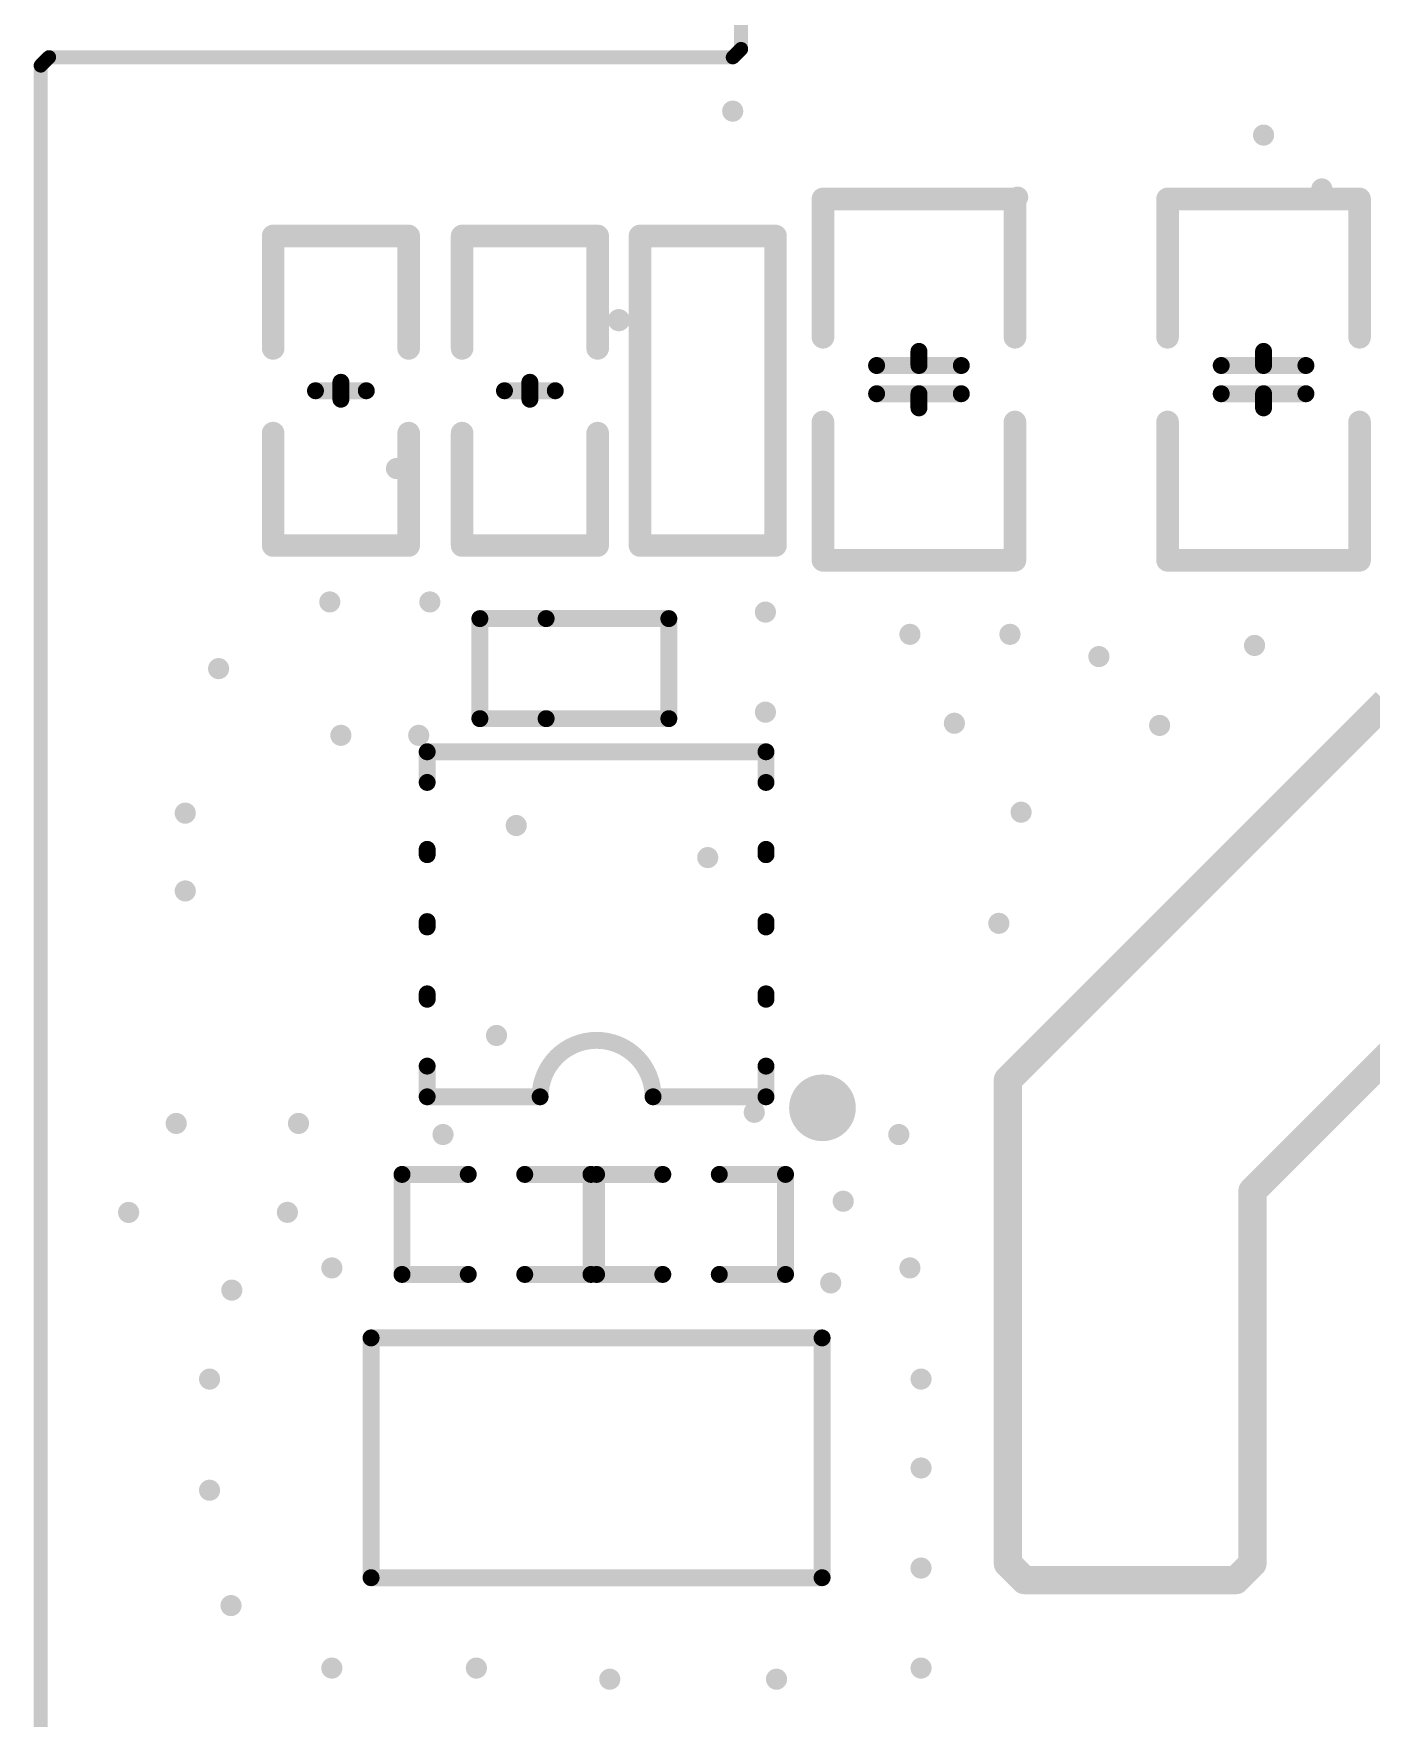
# Model space of a CAD drawing. Header units: millimetres. Extents: x 0 to 138, y -1 to 106.
# Drawn here: x -0.06 to 11.97, y 38.26 to 53.41 of the extents above; entities that cross this region are included whole.
import ezdxf

# ---------------------------------------------------------------- set-up
doc = ezdxf.new("R2010")
doc.units = ezdxf.units.MM
for name, color, linetype in [('KeepOutLayer', 6, 'Continuous'), ('TopOverlay', 2, 'Continuous'), ('ViaHoleLayer', 16, 'Continuous')]:
    doc.layers.add(name, color=color, linetype=linetype)

# ---------------------------------------------------------------- blocks, each defined once
blk = doc.blocks.new('R0402_2')
at = {"layer": 'TopOverlay', "const_width": 0.1524}
for points in [[(-0.84987638, 0.4499584599999999), (-0.25395682, 0.4499584599999999)], [(-0.84987638, -0.44987718), (-0.84987638, 0.4499584599999999)], [(-0.25395682, 0.4499584599999999), (0.84996274, 0.4499584599999999)], [(0.84996274, -0.45003974), (0.84996274, 0.4499584599999999)], [(-0.84987638, -0.44987718), (-0.25395682, -0.44987718)], [(-0.84987638, -0.44987718), (-0.84971382, -0.45003974)], [(-0.25395682, -0.44987718), (0.84996274, -0.44987718)]]:
    blk.add_lwpolyline(points, dxfattribs=at)
at = {"layer": 'TopOverlay', "const_width": 0.0762}
for points in [[(-0.88797638, 0.4499584599999999, 1), (-0.81177638, 0.4499584599999999, 1)], [(-0.88797638, 0.4499584599999999, 1), (-0.81177638, 0.4499584599999999, 1)], [(-0.29205682, 0.4499584599999999, 1), (-0.21585682, 0.4499584599999999, 1)], [(-0.29205682, 0.4499584599999999, 1), (-0.21585682, 0.4499584599999999, 1)], [(0.81186274, 0.4499584599999999, 1), (0.8880627399999999, 0.4499584599999999, 1)], [(0.81186274, 0.4499584599999999, 1), (0.8880627399999999, 0.4499584599999999, 1)], [(-0.88797638, -0.44987718, 1), (-0.81177638, -0.44987718, 1)], [(-0.88797638, -0.44987718, 1), (-0.81177638, -0.44987718, 1)], [(-0.88797638, -0.44987718, 1), (-0.81177638, -0.44987718, 1)], [(-0.88781382, -0.45003974, 1), (-0.8116138199999999, -0.45003974, 1)], [(-0.29205682, -0.44987718, 1), (-0.21585682, -0.44987718, 1)], [(-0.29205682, -0.44987718, 1), (-0.21585682, -0.44987718, 1)], [(0.81186274, -0.44987718, 1), (0.8880627399999999, -0.44987718, 1)], [(0.81186274, -0.45003974, 1), (0.8880627399999999, -0.45003974, 1)]]:
    blk.add_lwpolyline(points, format="xyb", close=True, dxfattribs=at)
blk = doc.blocks.new('C0603_10')
at = {"layer": 'TopOverlay'}
for points, const_width in [([(-1.39248134, 0.6096), (-0.3809999999999999, 0.6096)], 0.2032), ([(-1.39248134, 0.6096), (-1.39248134, -0.6096)], 0.2032), ([(0.3809999999999999, 0.6096), (1.39248134, 0.6096)], 0.2032), ([(1.39248134, 0.6096), (1.39248134, -0.6096)], 0.2032), ([(0, 0.2286), (0, -0.2286)], 0.1524), ([(-0.0762, 0), (0, 0)], 0.1524), ([(0, 0), (0.0762, 0)], 0.1524), ([(-1.39248134, -0.6096), (-0.3809999999999999, -0.6096)], 0.2032), ([(0.3809999999999999, -0.6096), (1.39248134, -0.6096)], 0.2032)]:
    blk.add_lwpolyline(points, dxfattribs=dict(at, const_width=const_width))
for points, const_width in [([(-1.44328134, 0.6096, 1), (-1.34168134, 0.6096, 1)], 0.1016), ([(-1.44328134, 0.6096, 1), (-1.34168134, 0.6096, 1)], 0.1016), ([(-0.4318, 0.6096, 1), (-0.3302, 0.6096, 1)], 0.1016), ([(0.3302, 0.6096, 1), (0.4318, 0.6096, 1)], 0.1016), ([(1.34168134, 0.6096, 1), (1.44328134, 0.6096, 1)], 0.1016), ([(1.34168134, 0.6096, 1), (1.44328134, 0.6096, 1)], 0.1016), ([(-0.0381, 0.2286, 1), (0.0381, 0.2286, 1)], 0.0762), ([(-0.1143, 0, 1), (-0.0381, 0, 1)], 0.0762), ([(-0.0381, 0, 1), (0.0381, 0, 1)], 0.0762), ([(-0.0381, 0, 1), (0.0381, 0, 1)], 0.0762), ([(0.0381, 0, 1), (0.1143, 0, 1)], 0.0762), ([(-0.0381, -0.2286, 1), (0.0381, -0.2286, 1)], 0.0762), ([(-1.44328134, -0.6096, 1), (-1.34168134, -0.6096, 1)], 0.1016), ([(-1.44328134, -0.6096, 1), (-1.34168134, -0.6096, 1)], 0.1016), ([(-0.4318, -0.6096, 1), (-0.3302, -0.6096, 1)], 0.1016), ([(0.3302, -0.6096, 1), (0.4318, -0.6096, 1)], 0.1016), ([(1.34168134, -0.6096, 1), (1.44328134, -0.6096, 1)], 0.1016), ([(1.34168134, -0.6096, 1), (1.44328134, -0.6096, 1)], 0.1016)]:
    blk.add_lwpolyline(points, format="xyb", close=True, dxfattribs=dict(at, const_width=const_width))
blk = doc.blocks.new('CRYSTAL_SMD_L3_2_W1_5_2_29')
at = {"layer": 'TopOverlay', "const_width": 0.1524}
for points in [[(-2.028571, -1.078484), (-2.028571, 1.078738)], [(-2.028571, 1.078738), (2.0286218, 1.078738)], [(2.0286218, -1.078484), (2.0286218, 1.078738)], [(-2.028571, -1.078484), (2.0286218, -1.078484)]]:
    blk.add_lwpolyline(points, dxfattribs=at)
at = {"layer": 'TopOverlay', "const_width": 0.0762}
for points in [[(-2.066671, 1.078738, 1), (-1.990471, 1.078738, 1)], [(-2.066671, 1.078738, 1), (-1.990471, 1.078738, 1)], [(1.9905218, 1.078738, 1), (2.0667218, 1.078738, 1)], [(1.9905218, 1.078738, 1), (2.0667218, 1.078738, 1)], [(-2.066671, -1.078484, 1), (-1.990471, -1.078484, 1)], [(-2.066671, -1.078484, 1), (-1.990471, -1.078484, 1)], [(1.9905218, -1.078484, 1), (2.0667218, -1.078484, 1)], [(1.9905218, -1.078484, 1), (2.0667218, -1.078484, 1)]]:
    blk.add_lwpolyline(points, format="xyb", close=True, dxfattribs=at)
blk = doc.blocks.new('TSSOP_8_L3_0_W3_0_P0_65_LS4_9_BL_30')
at = {"layer": 'TopOverlay'}
for points, const_width in [([(-1.55194, 1.524), (-1.2758928, 1.524)], 0.1519936), ([(-1.55194, 1.524), (-1.55194, 0.508)], 0.1519936), ([(-0.6743191999999999, 1.524), (-0.6256528, 1.524)], 0.1519936), ([(-0.0240792, 1.524), (0.0243332, 1.524)], 0.1519936), ([(0.6259068, 1.524), (0.6741413999999999, 1.524)], 0.1519936), ([(1.2760706, 1.524), (1.55194, 1.524)], 0.1519936), ([(1.55194, 1.524), (1.55194, -1.524)], 0.1524), ([(-1.55194, -0.508), (-1.55194, -1.524)], 0.1519936), ([(-1.55194, -1.524), (-1.2758928, -1.524)], 0.1519936), ([(-0.6743191999999999, -1.524), (-0.6256528, -1.524)], 0.1519936), ([(-0.0240792, -1.524), (0.0243332, -1.524)], 0.1519936), ([(0.6259068, -1.524), (0.6743191999999999, -1.524)], 0.1519936), ([(1.2758928, -1.524), (1.55194, -1.524)], 0.1519936)]:
    blk.add_lwpolyline(points, dxfattribs=dict(at, const_width=const_width))
for points, const_width in [([(-1.5899384, 1.524, 1), (-1.5139416, 1.524, 1)], 0.0759968), ([(-1.5899384, 1.524, 1), (-1.5139416, 1.524, 1)], 0.0759968), ([(-1.3138912, 1.524, 1), (-1.2378944, 1.524, 1)], 0.0759968), ([(-0.7123176, 1.524, 1), (-0.6363208, 1.524, 1)], 0.0759968), ([(-0.6636511999999999, 1.524, 1), (-0.5876544, 1.524, 1)], 0.0759968), ([(-0.0620776, 1.524, 1), (0.0139192, 1.524, 1)], 0.0759968), ([(-0.0136652, 1.524, 1), (0.0623316, 1.524, 1)], 0.0759968), ([(0.5879084, 1.524, 1), (0.6639052, 1.524, 1)], 0.0759968), ([(0.636143, 1.524, 1), (0.7121398, 1.524, 1)], 0.0759968), ([(1.2380722, 1.524, 1), (1.314069, 1.524, 1)], 0.0759968), ([(1.51384, 1.524, 1), (1.59004, 1.524, 1)], 0.0762), ([(1.5139416, 1.524, 1), (1.5899384, 1.524, 1)], 0.0759968), ([(-1.5899384, 0.508, 1), (-1.5139416, 0.508, 1)], 0.0759968), ([(-1.5899384, 0.508, 1), (-1.5139416, 0.508, 1)], 0.0759968), ([(-1.5899384, -0.508, 1), (-1.5139416, -0.508, 1)], 0.0759968), ([(-1.5899384, -0.508, 1), (-1.5139416, -0.508, 1)], 0.0759968), ([(-1.5899384, -1.524, 1), (-1.5139416, -1.524, 1)], 0.0759968), ([(-1.5899384, -1.524, 1), (-1.5139416, -1.524, 1)], 0.0759968), ([(-1.3138912, -1.524, 1), (-1.2378944, -1.524, 1)], 0.0759968), ([(-0.7123176, -1.524, 1), (-0.6363208, -1.524, 1)], 0.0759968), ([(-0.6636511999999999, -1.524, 1), (-0.5876544, -1.524, 1)], 0.0759968), ([(-0.0620776, -1.524, 1), (0.0139192, -1.524, 1)], 0.0759968), ([(-0.0136652, -1.524, 1), (0.0623316, -1.524, 1)], 0.0759968), ([(0.5879084, -1.524, 1), (0.6639052, -1.524, 1)], 0.0759968), ([(0.6363208, -1.524, 1), (0.7123176, -1.524, 1)], 0.0759968), ([(1.2378944, -1.524, 1), (1.3138912, -1.524, 1)], 0.0759968), ([(1.51384, -1.524, 1), (1.59004, -1.524, 1)], 0.0762), ([(1.5139416, -1.524, 1), (1.5899384, -1.524, 1)], 0.0759968), ([(-1.500886, -2.032, 1), (-1.801114, -2.032, 1)], 0.2999994), ([(-1.87611258, -2.032, 1), (-1.72611542, -2.032, 1)], 0.1499997), ([(-1.57588458, -2.032, 1), (-1.42588742, -2.032, 1)], 0.1499997)]:
    blk.add_lwpolyline(points, format="xyb", close=True, dxfattribs=dict(at, const_width=const_width))
at = {"layer": 'TopOverlay', "const_width": 0.1519936}
blk.add_lwpolyline([(-1.55194, 0.508, -1), (-1.55194, -0.508)], format="xyb", dxfattribs=at)
blk = doc.blocks.new('C0402_35')
at = {"layer": 'TopOverlay', "const_width": 0.1524}
for points in [[(-0.84987638, 0.4499584599999999), (-0.84987638, -0.44987718)], [(-0.25395682, 0.4499584599999999), (-0.84987638, 0.4499584599999999)], [(0.84996274, 0.4499584599999999), (0.25404318, 0.4499584599999999)], [(0.84996274, 0.4499584599999999), (0.84996274, -0.45003974)], [(-0.84971382, -0.45003974), (-0.84987638, -0.44987718)], [(-0.25395682, -0.44987718), (-0.84987638, -0.44987718)], [(0.84996274, -0.44987718), (0.25404318, -0.44987718)]]:
    blk.add_lwpolyline(points, dxfattribs=at)
at = {"layer": 'TopOverlay', "const_width": 0.0762}
for points in [[(-0.88797638, 0.4499584599999999, 1), (-0.81177638, 0.4499584599999999, 1)], [(-0.88797638, 0.4499584599999999, 1), (-0.81177638, 0.4499584599999999, 1)], [(-0.29205682, 0.4499584599999999, 1), (-0.21585682, 0.4499584599999999, 1)], [(0.21594318, 0.4499584599999999, 1), (0.29214318, 0.4499584599999999, 1)], [(0.81186274, 0.4499584599999999, 1), (0.8880627399999999, 0.4499584599999999, 1)], [(0.81186274, 0.4499584599999999, 1), (0.8880627399999999, 0.4499584599999999, 1)], [(-0.88797638, -0.44987718, 1), (-0.81177638, -0.44987718, 1)], [(-0.88797638, -0.44987718, 1), (-0.81177638, -0.44987718, 1)], [(-0.88797638, -0.44987718, 1), (-0.81177638, -0.44987718, 1)], [(-0.88781382, -0.45003974, 1), (-0.8116138199999999, -0.45003974, 1)], [(-0.29205682, -0.44987718, 1), (-0.21585682, -0.44987718, 1)], [(0.21594318, -0.44987718, 1), (0.29214318, -0.44987718, 1)], [(0.81186274, -0.44987718, 1), (0.8880627399999999, -0.44987718, 1)], [(0.81186274, -0.45003974, 1), (0.8880627399999999, -0.45003974, 1)]]:
    blk.add_lwpolyline(points, format="xyb", close=True, dxfattribs=at)
blk = doc.blocks.new('C0402_36')
at = {"layer": 'TopOverlay', "const_width": 0.1524}
for points in [[(-0.84987638, -0.44987718), (-0.84987638, 0.4499584599999999)], [(-0.84987638, 0.4499584599999999), (-0.25395682, 0.4499584599999999)], [(0.25404318, 0.4499584599999999), (0.84996274, 0.4499584599999999)], [(0.84996274, -0.45003974), (0.84996274, 0.4499584599999999)], [(-0.84987638, -0.44987718), (-0.84971382, -0.45003974)], [(-0.84987638, -0.44987718), (-0.25395682, -0.44987718)], [(0.25404318, -0.44987718), (0.84996274, -0.44987718)]]:
    blk.add_lwpolyline(points, dxfattribs=at)
at = {"layer": 'TopOverlay', "const_width": 0.0762}
for points in [[(-0.88797638, 0.4499584599999999, 1), (-0.81177638, 0.4499584599999999, 1)], [(-0.88797638, 0.4499584599999999, 1), (-0.81177638, 0.4499584599999999, 1)], [(-0.29205682, 0.4499584599999999, 1), (-0.21585682, 0.4499584599999999, 1)], [(0.21594318, 0.4499584599999999, 1), (0.29214318, 0.4499584599999999, 1)], [(0.81186274, 0.4499584599999999, 1), (0.8880627399999999, 0.4499584599999999, 1)], [(0.81186274, 0.4499584599999999, 1), (0.8880627399999999, 0.4499584599999999, 1)], [(-0.88797638, -0.44987718, 1), (-0.81177638, -0.44987718, 1)], [(-0.88797638, -0.44987718, 1), (-0.81177638, -0.44987718, 1)], [(-0.88797638, -0.44987718, 1), (-0.81177638, -0.44987718, 1)], [(-0.88781382, -0.45003974, 1), (-0.8116138199999999, -0.45003974, 1)], [(-0.29205682, -0.44987718, 1), (-0.21585682, -0.44987718, 1)], [(0.21594318, -0.44987718, 1), (0.29214318, -0.44987718, 1)], [(0.81186274, -0.44987718, 1), (0.8880627399999999, -0.44987718, 1)], [(0.81186274, -0.45003974, 1), (0.8880627399999999, -0.45003974, 1)]]:
    blk.add_lwpolyline(points, format="xyb", close=True, dxfattribs=at)
blk = doc.blocks.new('C0805_39')
at = {"layer": 'TopOverlay'}
for points, const_width in [([(-1.62551872, 0.8636812799999999), (-1.62551872, -0.86351872)], 0.2032), ([(-1.62551872, 0.8636812799999999), (-0.38091872, 0.8636812799999999)], 0.2032), ([(0.38108128, 0.8636812799999999), (1.62568128, 0.8636812799999999)], 0.2032), ([(1.62568128, 0.8636812799999999), (1.62568128, -0.86351872)], 0.2032), ([(-0.12691872, 0.38108128), (-0.12691872, -0.38091872)], 0.1524), ([(0.12708128, 0.38108128), (0.12708128, -0.38091872)], 0.1524), ([(-0.25391872, 8.128e-05), (-0.12691872, 8.128e-05)], 0.1524), ([(0.12708128, 8.128e-05), (0.25408128, 8.128e-05)], 0.1524), ([(-1.62551872, -0.86351872), (-0.38091872, -0.86351872)], 0.2032), ([(0.38108128, -0.86351872), (1.62568128, -0.86351872)], 0.2032)]:
    blk.add_lwpolyline(points, dxfattribs=dict(at, const_width=const_width))
for points, const_width in [([(-1.67631872, 0.8636812799999999, 1), (-1.57471872, 0.8636812799999999, 1)], 0.1016), ([(-1.67631872, 0.8636812799999999, 1), (-1.57471872, 0.8636812799999999, 1)], 0.1016), ([(-0.4317187199999999, 0.8636812799999999, 1), (-0.33011872, 0.8636812799999999, 1)], 0.1016), ([(0.33028128, 0.8636812799999999, 1), (0.43188128, 0.8636812799999999, 1)], 0.1016), ([(1.57488128, 0.8636812799999999, 1), (1.67648128, 0.8636812799999999, 1)], 0.1016), ([(1.57488128, 0.8636812799999999, 1), (1.67648128, 0.8636812799999999, 1)], 0.1016), ([(-0.16501872, 0.38108128, 1), (-0.08881872, 0.38108128, 1)], 0.0762), ([(0.08898128, 0.38108128, 1), (0.16518128, 0.38108128, 1)], 0.0762), ([(-0.29201872, 8.128e-05, 1), (-0.21581872, 8.128e-05, 1)], 0.0762), ([(-0.16501872, 8.128e-05, 1), (-0.08881872, 8.128e-05, 1)], 0.0762), ([(0.08898128, 8.128e-05, 1), (0.16518128, 8.128e-05, 1)], 0.0762), ([(0.21598128, 8.128e-05, 1), (0.29218128, 8.128e-05, 1)], 0.0762), ([(-0.16501872, -0.38091872, 1), (-0.08881872, -0.38091872, 1)], 0.0762), ([(0.08898128, -0.38091872, 1), (0.16518128, -0.38091872, 1)], 0.0762), ([(-1.67631872, -0.86351872, 1), (-1.57471872, -0.86351872, 1)], 0.1016), ([(-1.67631872, -0.86351872, 1), (-1.57471872, -0.86351872, 1)], 0.1016), ([(-0.4317187199999999, -0.86351872, 1), (-0.33011872, -0.86351872, 1)], 0.1016), ([(0.33028128, -0.86351872, 1), (0.43188128, -0.86351872, 1)], 0.1016), ([(1.57488128, -0.86351872, 1), (1.67648128, -0.86351872, 1)], 0.1016), ([(1.57488128, -0.86351872, 1), (1.67648128, -0.86351872, 1)], 0.1016)]:
    blk.add_lwpolyline(points, format="xyb", close=True, dxfattribs=dict(at, const_width=const_width))
blk = doc.blocks.new('C0603_49')
at = {"layer": 'TopOverlay'}
for points, const_width in [([(-1.39248134, -0.6096), (-1.39248134, 0.6096)], 0.2032), ([(-0.3809999999999999, 0.6096), (-1.39248134, 0.6096)], 0.2032), ([(1.39248134, 0.6096), (0.3809999999999999, 0.6096)], 0.2032), ([(1.39248134, -0.6096), (1.39248134, 0.6096)], 0.2032), ([(0, -0.2286), (0, 0.2286)], 0.1524), ([(0, 0), (-0.0762, 0)], 0.1524), ([(0.0762, 0), (0, 0)], 0.1524), ([(-0.3809999999999999, -0.6096), (-1.39248134, -0.6096)], 0.2032), ([(1.39248134, -0.6096), (0.3809999999999999, -0.6096)], 0.2032)]:
    blk.add_lwpolyline(points, dxfattribs=dict(at, const_width=const_width))
for points, const_width in [([(-1.44328134, 0.6096, 1), (-1.34168134, 0.6096, 1)], 0.1016), ([(-1.44328134, 0.6096, 1), (-1.34168134, 0.6096, 1)], 0.1016), ([(-0.4318, 0.6096, 1), (-0.3302, 0.6096, 1)], 0.1016), ([(0.3302, 0.6096, 1), (0.4318, 0.6096, 1)], 0.1016), ([(1.34168134, 0.6096, 1), (1.44328134, 0.6096, 1)], 0.1016), ([(1.34168134, 0.6096, 1), (1.44328134, 0.6096, 1)], 0.1016), ([(-0.0381, 0.2286, 1), (0.0381, 0.2286, 1)], 0.0762), ([(-0.1143, 0, 1), (-0.0381, 0, 1)], 0.0762), ([(-0.0381, 0, 1), (0.0381, 0, 1)], 0.0762), ([(-0.0381, 0, 1), (0.0381, 0, 1)], 0.0762), ([(0.0381, 0, 1), (0.1143, 0, 1)], 0.0762), ([(-0.0381, -0.2286, 1), (0.0381, -0.2286, 1)], 0.0762), ([(-1.44328134, -0.6096, 1), (-1.34168134, -0.6096, 1)], 0.1016), ([(-1.44328134, -0.6096, 1), (-1.34168134, -0.6096, 1)], 0.1016), ([(-0.4318, -0.6096, 1), (-0.3302, -0.6096, 1)], 0.1016), ([(0.3302, -0.6096, 1), (0.4318, -0.6096, 1)], 0.1016), ([(1.34168134, -0.6096, 1), (1.44328134, -0.6096, 1)], 0.1016), ([(1.34168134, -0.6096, 1), (1.44328134, -0.6096, 1)], 0.1016)]:
    blk.add_lwpolyline(points, format="xyb", close=True, dxfattribs=dict(at, const_width=const_width))
blk = doc.blocks.new('R0603_91')
at = {"layer": 'TopOverlay', "const_width": 0.2032}
for points in [[(-0.3809999999999999, 0.6096), (-1.39248134, 0.6096)], [(-1.39248134, -0.6096), (-1.39248134, 0.6096)], [(1.39248134, 0.6096), (-0.4064, 0.6096)], [(1.39248134, -0.6096), (1.39248134, 0.6096)], [(-0.3809999999999999, -0.6096), (-1.39248134, -0.6096)], [(1.39248134, -0.6096), (-0.3809999999999999, -0.6096)]]:
    blk.add_lwpolyline(points, dxfattribs=at)
at = {"layer": 'TopOverlay', "const_width": 0.1016}
for points in [[(-1.44328134, 0.6096, 1), (-1.34168134, 0.6096, 1)], [(-1.44328134, 0.6096, 1), (-1.34168134, 0.6096, 1)], [(-0.4571999999999999, 0.6096, 1), (-0.3556, 0.6096, 1)], [(-0.4318, 0.6096, 1), (-0.3302, 0.6096, 1)], [(1.34168134, 0.6096, 1), (1.44328134, 0.6096, 1)], [(1.34168134, 0.6096, 1), (1.44328134, 0.6096, 1)], [(-1.44328134, -0.6096, 1), (-1.34168134, -0.6096, 1)], [(-1.44328134, -0.6096, 1), (-1.34168134, -0.6096, 1)], [(-0.4318, -0.6096, 1), (-0.3302, -0.6096, 1)], [(-0.4318, -0.6096, 1), (-0.3302, -0.6096, 1)], [(1.34168134, -0.6096, 1), (1.44328134, -0.6096, 1)], [(1.34168134, -0.6096, 1), (1.44328134, -0.6096, 1)]]:
    blk.add_lwpolyline(points, format="xyb", close=True, dxfattribs=at)
blk = doc.blocks.new('C0805_137')
at = {"layer": 'TopOverlay'}
for points, const_width in [([(-1.62551872, 0.8636812799999999), (-1.62551872, -0.86351872)], 0.2032), ([(-1.62551872, 0.8636812799999999), (-0.38091872, 0.8636812799999999)], 0.2032), ([(0.38108128, 0.8636812799999999), (1.62568128, 0.8636812799999999)], 0.2032), ([(1.62568128, 0.8636812799999999), (1.62568128, -0.86351872)], 0.2032), ([(-0.12691872, 0.38108128), (-0.12691872, -0.38091872)], 0.1524), ([(0.12708128, 0.38108128), (0.12708128, -0.38091872)], 0.1524), ([(-0.25391872, 8.128e-05), (-0.12691872, 8.128e-05)], 0.1524), ([(0.12708128, 8.128e-05), (0.25408128, 8.128e-05)], 0.1524), ([(-1.62551872, -0.86351872), (-0.38091872, -0.86351872)], 0.2032), ([(0.38108128, -0.86351872), (1.62568128, -0.86351872)], 0.2032)]:
    blk.add_lwpolyline(points, dxfattribs=dict(at, const_width=const_width))
for points, const_width in [([(-1.67631872, 0.8636812799999999, 1), (-1.57471872, 0.8636812799999999, 1)], 0.1016), ([(-1.67631872, 0.8636812799999999, 1), (-1.57471872, 0.8636812799999999, 1)], 0.1016), ([(-0.4317187199999999, 0.8636812799999999, 1), (-0.33011872, 0.8636812799999999, 1)], 0.1016), ([(0.33028128, 0.8636812799999999, 1), (0.43188128, 0.8636812799999999, 1)], 0.1016), ([(1.57488128, 0.8636812799999999, 1), (1.67648128, 0.8636812799999999, 1)], 0.1016), ([(1.57488128, 0.8636812799999999, 1), (1.67648128, 0.8636812799999999, 1)], 0.1016), ([(-0.16501872, 0.38108128, 1), (-0.08881872, 0.38108128, 1)], 0.0762), ([(0.08898128, 0.38108128, 1), (0.16518128, 0.38108128, 1)], 0.0762), ([(-0.29201872, 8.128e-05, 1), (-0.21581872, 8.128e-05, 1)], 0.0762), ([(-0.16501872, 8.128e-05, 1), (-0.08881872, 8.128e-05, 1)], 0.0762), ([(0.08898128, 8.128e-05, 1), (0.16518128, 8.128e-05, 1)], 0.0762), ([(0.21598128, 8.128e-05, 1), (0.29218128, 8.128e-05, 1)], 0.0762), ([(-0.16501872, -0.38091872, 1), (-0.08881872, -0.38091872, 1)], 0.0762), ([(0.08898128, -0.38091872, 1), (0.16518128, -0.38091872, 1)], 0.0762), ([(-1.67631872, -0.86351872, 1), (-1.57471872, -0.86351872, 1)], 0.1016), ([(-1.67631872, -0.86351872, 1), (-1.57471872, -0.86351872, 1)], 0.1016), ([(-0.4317187199999999, -0.86351872, 1), (-0.33011872, -0.86351872, 1)], 0.1016), ([(0.33028128, -0.86351872, 1), (0.43188128, -0.86351872, 1)], 0.1016), ([(1.57488128, -0.86351872, 1), (1.67648128, -0.86351872, 1)], 0.1016), ([(1.57488128, -0.86351872, 1), (1.67648128, -0.86351872, 1)], 0.1016)]:
    blk.add_lwpolyline(points, format="xyb", close=True, dxfattribs=dict(at, const_width=const_width))

msp = doc.modelspace()

# ---------------------------------------------------------------- hatches: boundary and pattern name
at = {"layer": 'ViaHoleLayer'}
h = msp.add_hatch(color=16, dxfattribs=at)
edge = h.paths.add_edge_path()
edge.add_arc((6.224432559999999, 52.7156172), 0.09525, 0, 360)
h = msp.add_hatch(color=16, dxfattribs=at)
edge = h.paths.add_edge_path()
edge.add_arc((11.00000086, 52.50000168), 0.09525, 0, 360)
h = msp.add_hatch(color=16, dxfattribs=at)
edge = h.paths.add_edge_path()
edge.add_arc((8.78795042, 51.94129819999999), 0.09525, 0, 360)
h = msp.add_hatch(color=16, dxfattribs=at)
edge = h.paths.add_edge_path()
edge.add_arc((11.52443212, 52.0156186), 0.09525, 0, 360)
h = msp.add_hatch(color=16, dxfattribs=at)
edge = h.paths.add_edge_path()
edge.add_arc((5.2000023, 50.83490214), 0.0999998, 0, 360)
h = msp.add_hatch(color=16, dxfattribs=at)
edge = h.paths.add_edge_path()
edge.add_arc((3.20000122, 49.5000026), 0.09525, 0, 360)
h = msp.add_hatch(color=16, dxfattribs=at)
edge = h.paths.add_edge_path()
edge.add_arc((2.59999988, 48.30000245999999), 0.09525, 0, 360)
h = msp.add_hatch(color=16, dxfattribs=at)
edge = h.paths.add_edge_path()
edge.add_arc((3.50000062, 48.30000245999999), 0.09525, 0, 360)
h = msp.add_hatch(color=16, dxfattribs=at)
edge = h.paths.add_edge_path()
edge.add_arc((6.518653459999999, 48.20855229999999), 0.09525, 0, 360)
h = msp.add_hatch(color=16, dxfattribs=at)
edge = h.paths.add_edge_path()
edge.add_arc((7.8186534, 48.00855015999999), 0.09525, 0, 360)
h = msp.add_hatch(color=16, dxfattribs=at)
edge = h.paths.add_edge_path()
edge.add_arc((8.71865414, 48.00855015999999), 0.09525, 0, 360)
h = msp.add_hatch(color=16, dxfattribs=at)
edge = h.paths.add_edge_path()
edge.add_arc((9.518655079999998, 47.80855055999999), 0.09525, 0, 360)
h = msp.add_hatch(color=16, dxfattribs=at)
edge = h.paths.add_edge_path()
edge.add_arc((10.91865482, 47.90855036), 0.09525, 0, 360)
h = msp.add_hatch(color=16, dxfattribs=at)
edge = h.paths.add_edge_path()
edge.add_arc((1.59999934, 47.70000112), 0.09525, 0, 360)
h = msp.add_hatch(color=16, dxfattribs=at)
edge = h.paths.add_edge_path()
edge.add_arc((6.518653459999999, 47.30855156), 0.09525, 0, 360)
h = msp.add_hatch(color=16, dxfattribs=at)
edge = h.paths.add_edge_path()
edge.add_arc((8.21865514, 47.20855176), 0.09525, 0, 360)
h = msp.add_hatch(color=16, dxfattribs=at)
edge = h.paths.add_edge_path()
edge.add_arc((2.69999968, 47.10000232), 0.09525, 0, 360)
h = msp.add_hatch(color=16, dxfattribs=at)
edge = h.paths.add_edge_path()
edge.add_arc((3.40000082, 47.10000232), 0.09525, 0, 360)
h = msp.add_hatch(color=16, dxfattribs=at)
edge = h.paths.add_edge_path()
edge.add_arc((10.0649659, 47.1892376), 0.09525, 0, 360)
h = msp.add_hatch(color=16, dxfattribs=at)
edge = h.paths.add_edge_path()
edge.add_arc((1.29999994, 46.40000118), 0.09525, 0, 360)
h = msp.add_hatch(color=16, dxfattribs=at)
edge = h.paths.add_edge_path()
edge.add_arc((4.27726094, 46.28865519999999), 0.09525, 0, 360)
h = msp.add_hatch(color=16, dxfattribs=at)
edge = h.paths.add_edge_path()
edge.add_arc((8.818653939999997, 46.40855081999999), 0.09525, 0, 360)
h = msp.add_hatch(color=16, dxfattribs=at)
edge = h.paths.add_edge_path()
edge.add_arc((6.000000699999998, 46.00000198), 0.09525, 0, 360)
h = msp.add_hatch(color=16, dxfattribs=at)
edge = h.paths.add_edge_path()
edge.add_arc((1.29999994, 45.70000258), 0.09525, 0, 360)
h = msp.add_hatch(color=16, dxfattribs=at)
edge = h.paths.add_edge_path()
edge.add_arc((8.618654339999999, 45.40855027999999), 0.09525, 0, 360)
h = msp.add_hatch(color=16, dxfattribs=at)
edge = h.paths.add_edge_path()
edge.add_arc((4.099999420000001, 44.40000264), 0.09525, 0, 360)
h = msp.add_hatch(color=16, dxfattribs=at)
edge = h.paths.add_edge_path()
edge.add_arc((6.418653659999999, 43.70855114), 0.09525, 0, 360)
h = msp.add_hatch(color=16, dxfattribs=at)
edge = h.paths.add_edge_path()
edge.add_arc((1.2186539, 43.60855134), 0.09525, 0, 360)
h = msp.add_hatch(color=16, dxfattribs=at)
edge = h.paths.add_edge_path()
edge.add_arc((2.31865424, 43.60855134), 0.09525, 0, 360)
h = msp.add_hatch(color=16, dxfattribs=at)
edge = h.paths.add_edge_path()
edge.add_arc((3.61865418, 43.50855154), 0.09525, 0, 360)
h = msp.add_hatch(color=16, dxfattribs=at)
edge = h.paths.add_edge_path()
edge.add_arc((7.7186536, 43.50855154), 0.09525, 0, 360)
h = msp.add_hatch(color=16, dxfattribs=at)
edge = h.paths.add_edge_path()
edge.add_arc((0.7904099, 42.80785952), 0.09525, 0, 360)
h = msp.add_hatch(color=16, dxfattribs=at)
edge = h.paths.add_edge_path()
edge.add_arc((2.21865444, 42.80855039999999), 0.09525, 0, 360)
h = msp.add_hatch(color=16, dxfattribs=at)
edge = h.paths.add_edge_path()
edge.add_arc((7.218654599999999, 42.9085502), 0.09525, 0, 360)
h = msp.add_hatch(color=16, dxfattribs=at)
edge = h.paths.add_edge_path()
edge.add_arc((2.61865364, 42.3085514), 0.09525, 0, 360)
h = msp.add_hatch(color=16, dxfattribs=at)
edge = h.paths.add_edge_path()
edge.add_arc((7.8186534, 42.3085514), 0.09525, 0, 360)
h = msp.add_hatch(color=16, dxfattribs=at)
edge = h.paths.add_edge_path()
edge.add_arc((1.7186529, 42.1085518), 0.09525, 0, 360)
h = msp.add_hatch(color=16, dxfattribs=at)
edge = h.paths.add_edge_path()
edge.add_arc((7.1059675, 42.17320495999999), 0.09525, 0, 360)
h = msp.add_hatch(color=16, dxfattribs=at)
edge = h.paths.add_edge_path()
edge.add_arc((1.5186533, 41.30855086), 0.09525, 0, 360)
h = msp.add_hatch(color=16, dxfattribs=at)
edge = h.paths.add_edge_path()
edge.add_arc((7.918653199999999, 41.30855086), 0.09525, 0, 360)
h = msp.add_hatch(color=16, dxfattribs=at)
edge = h.paths.add_edge_path()
edge.add_arc((7.918653199999999, 40.50854992), 0.09525, 0, 360)
h = msp.add_hatch(color=16, dxfattribs=at)
edge = h.paths.add_edge_path()
edge.add_arc((1.5186533, 40.30855032), 0.09525, 0, 360)
h = msp.add_hatch(color=16, dxfattribs=at)
edge = h.paths.add_edge_path()
edge.add_arc((7.918653199999999, 39.60855171999999), 0.09525, 0, 360)
h = msp.add_hatch(color=16, dxfattribs=at)
edge = h.paths.add_edge_path()
edge.add_arc((1.71149518, 39.27081808), 0.09525, 0, 360)
h = msp.add_hatch(color=16, dxfattribs=at)
edge = h.paths.add_edge_path()
edge.add_arc((2.61865364, 38.70855098), 0.09525, 0, 360)
h = msp.add_hatch(color=16, dxfattribs=at)
edge = h.paths.add_edge_path()
edge.add_arc((3.91865358, 38.70855098), 0.09525, 0, 360)
h = msp.add_hatch(color=16, dxfattribs=at)
edge = h.paths.add_edge_path()
edge.add_arc((7.918653199999999, 38.70855098), 0.09525, 0, 360)
h = msp.add_hatch(color=16, dxfattribs=at)
edge = h.paths.add_edge_path()
edge.add_arc((5.118653719999998, 38.60855118), 0.09525, 0, 360)
h = msp.add_hatch(color=16, dxfattribs=at)
edge = h.paths.add_edge_path()
edge.add_arc((6.618653259999999, 38.60855118), 0.09525, 0, 360)

# ---------------------------------------------------------------- linework, layer by layer
at = {"layer": 'KeepOutLayer'}
for points, const_width in [([(6.300000099999999, 53.27439688), (6.300000099999999, 71.62560223999998)], 0.127), ([(0, 53.12560367999999), (0.07439660000000001, 53.20000027999999)], 0.127), ([(0.07439660000000001, 53.20000027999999), (6.2256035, 53.20000027999999)], 0.127), ([(6.2256035, 53.20000027999999), (6.300000099999999, 53.27439688)], 0.127), ([(-2.54e-06, 0.5999987999999999), (0, 53.12560367999999)], 0.127), ([(11.20000046, 46.50000098), (12.09999866, 47.39999917999999)], 0.254), ([(8.700000379999999, 44.0000009), (11.20000046, 46.50000098)], 0.254), ([(10.90000106, 43.00000035999999), (13.10000174, 45.20000104)], 0.254), ([(8.700000379999999, 39.6487904), (8.700000379999999, 44.0000009)], 0.254), ([(10.90000106, 39.6487904), (10.90000106, 43.00000035999999)], 0.254), ([(8.700000379999999, 39.6487904), (8.84879104, 39.49999974)], 0.254), ([(10.7512104, 39.49999974), (10.90000106, 39.6487904)], 0.254), ([(8.84879104, 39.49999974), (10.7512104, 39.49999974)], 0.254)]:
    msp.add_lwpolyline(points, dxfattribs=dict(at, const_width=const_width))
for points, const_width in [([(0.0426466, 53.20000027999999, 1), (0.1061466, 53.20000027999999, 1)], 0.0635), ([(0.0426466, 53.20000027999999, 1), (0.1061466, 53.20000027999999, 1)], 0.0635), ([(6.193853499999999, 53.20000027999999, 1), (6.257353500000001, 53.20000027999999, 1)], 0.0635), ([(6.193853499999999, 53.20000027999999, 1), (6.257353500000001, 53.20000027999999, 1)], 0.0635), ([(6.268250099999999, 53.27439688, 1), (6.331750099999999, 53.27439688, 1)], 0.0635), ([(6.268250099999999, 53.27439688, 1), (6.331750099999999, 53.27439688, 1)], 0.0635), ([(-0.03175, 53.12560367999999, 1), (0.03175, 53.12560367999999, 1)], 0.0635), ([(-0.03175, 53.12560367999999, 1), (0.03175, 53.12560367999999, 1)], 0.0635), ([(11.13650046, 46.50000098, 1), (11.26350046, 46.50000098, 1)], 0.127), ([(11.13650046, 46.50000098, 1), (11.26350046, 46.50000098, 1)], 0.127), ([(8.63650038, 44.0000009, 1), (8.76350038, 44.0000009, 1)], 0.127), ([(8.63650038, 44.0000009, 1), (8.76350038, 44.0000009, 1)], 0.127), ([(10.83650106, 43.00000035999999, 1), (10.96350106, 43.00000035999999, 1)], 0.127), ([(10.83650106, 43.00000035999999, 1), (10.96350106, 43.00000035999999, 1)], 0.127), ([(8.63650038, 39.6487904, 1), (8.76350038, 39.6487904, 1)], 0.127), ([(8.63650038, 39.6487904, 1), (8.76350038, 39.6487904, 1)], 0.127), ([(10.83650106, 39.6487904, 1), (10.96350106, 39.6487904, 1)], 0.127), ([(10.83650106, 39.6487904, 1), (10.96350106, 39.6487904, 1)], 0.127), ([(8.785291039999999, 39.49999974, 1), (8.91229104, 39.49999974, 1)], 0.127), ([(8.785291039999999, 39.49999974, 1), (8.91229104, 39.49999974, 1)], 0.127), ([(10.6877104, 39.49999974, 1), (10.8147104, 39.49999974, 1)], 0.127), ([(10.6877104, 39.49999974, 1), (10.8147104, 39.49999974, 1)], 0.127)]:
    msp.add_lwpolyline(points, format="xyb", close=True, dxfattribs=dict(at, const_width=const_width))

# ---------------------------------------------------------------- block references
for name, p, rotation in [('C0805_39', (7.89999944, 50.300001), 90), ('C0805_137', (11.00000086, 50.300001), 90), ('C0603_10', (2.69999968, 50.2000012), 90), ('C0603_49', (4.40000136, 50.2000012), 270), ('R0603_91', (6.000000699999998, 50.2000012), 270), ('TSSOP_8_L3_0_W3_0_P0_65_LS4_9_BL_30', (5.00000016, 45.40000318), 90), ('C0402_35', (4.09975812, 42.69992222), 180)]:
    msp.add_blockref(name, p, dxfattribs=dict(rotation=rotation))
for name, p in [('R0402_2', (4.800000559999999, 47.70000112)), ('C0402_36', (5.84971398, 42.69988158)), ('CRYSTAL_SMD_L3_2_W1_5_2_29', (5.00000016, 40.60000008))]:
    msp.add_blockref(name, p)

doc.saveas('drawing.dxf')
